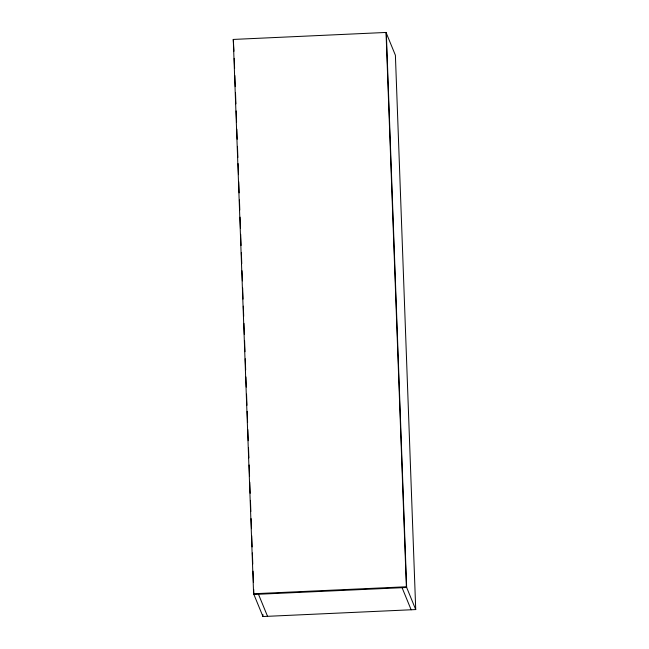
<?xml version="1.0" encoding="UTF-8"?>
<svg xmlns="http://www.w3.org/2000/svg" width="649" height="649" viewBox="0 0 649 649"><rect width="100%" height="100%" fill="white"/><g stroke="black" fill="none" stroke-linecap="round" stroke-linejoin="round"><path stroke-width="0.97" d="M233.275 39.435L386.033 32.45L395.395 55.246L415.725 609.565L262.959 616.526L253.605 593.754L233.275 39.435L233.973 51.263M253.605 593.754L406.363 586.769L415.725 609.565M402.072 587.686L411.142 609.776M258.472 594.249L267.55 616.339M386.325 33.156L406.647 587.483L253.889 594.46L253.71 589.406M386.033 32.45L406.363 586.769M262.886 614.506L262.967 616.55M234.232 58.345L234.605 68.461M234.865 75.544L235.271 86.666M235.498 92.742L235.903 103.864M236.163 110.947L236.569 122.077M236.828 129.151L237.201 139.267M237.461 146.35L237.867 157.48M238.094 163.548L238.499 174.67M238.759 181.752L239.165 192.883M239.424 199.965L239.797 210.081M240.057 217.155L240.463 228.286M240.69 234.354L241.095 245.484M241.355 252.558L241.761 263.689M242.02 270.771L242.393 280.887M242.653 287.969L243.059 299.092M243.318 306.174L243.691 316.29M243.951 323.372L244.357 334.495M244.584 340.563L244.989 351.693M245.249 358.775L245.655 369.898M245.914 376.98L246.287 387.096M246.547 394.178L246.953 405.301M247.18 411.377L247.585 422.499M247.845 429.581L248.251 440.712M248.51 447.786L248.883 457.902M249.143 464.984L249.549 476.115M249.776 482.183L250.181 493.305M250.441 500.387L250.847 511.517M251.106 518.6L251.479 528.716M251.739 535.79L252.145 546.92M252.372 552.989L252.777 564.119M253.037 571.193L253.451 582.323"/></g></svg>
